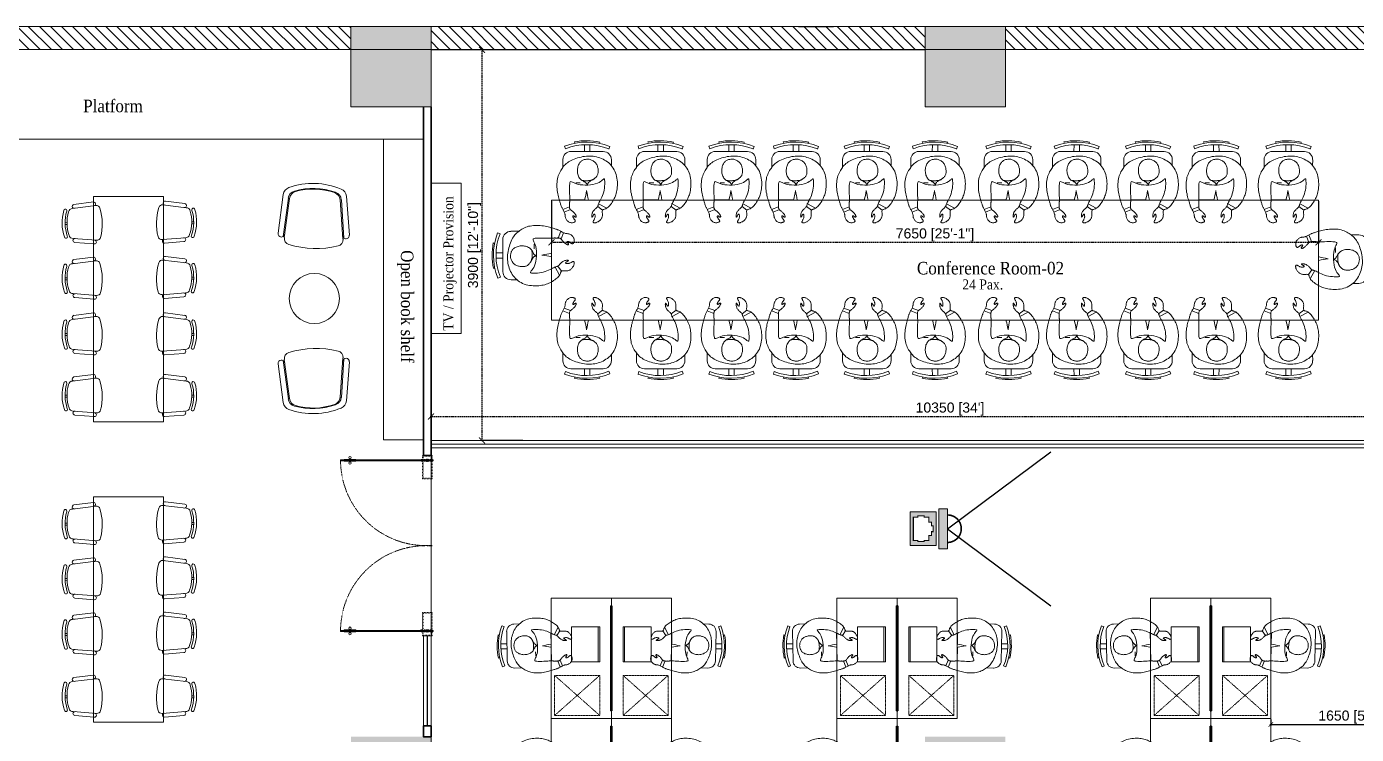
# Model space of a CAD drawing. Header units: millimetres. Extents: x 14520794 to 14796193, y 1415067 to 1454683.
# Drawn here: x 14546036 to 14559299, y 1447617 to 1454683 of the extents above; entities that cross this region are included whole.
import ezdxf

# ---------------------------------------------------------------- set-up
doc = ezdxf.new("R2010")
doc.units = ezdxf.units.MM
doc.header["$LTSCALE"] = 0.01
doc.header["$MEASUREMENT"] = 0
doc.header["$PDMODE"] = 35
for name, pattern in [('ACAD_ISO03W100', [30, 12, -18]), ('DASHED2', [0.375, 0.25, -0.125]), ('HIDDEN', [0.375, 0.25, -0.125])]:
    doc.linetypes.add(name, pattern=pattern)
doc.layers.get('0').update_dxf_attribs({"color": 6, "lineweight": 0})
doc.layers.get('Defpoints').update_dxf_attribs({"color": 2})
for name, color, linetype, lineweight in [('7', 7, 'Continuous', 9), ('8 core c.', 32, 'Continuous', 20), ('CHAIR', 32, 'Continuous', 13), ('CHAIRS', 30, 'Continuous', 13), ('DIM', 6, 'Continuous', 13), ('ELE-1', 7, 'Continuous', 20), ('fur', 32, 'Continuous', 9), ('fur_h', 32, 'Continuous', 13), ('fur_n', 32, 'Continuous', 13), ('Glass door', 5, 'Continuous', 15), ('glass part', 5, 'Continuous', 0), ('H', 8, 'Continuous', 5), ('HIDDEN', 30, 'HIDDEN', 5), ('IP Patch Cod-Jack', 42, 'Continuous', 13), ('men', 1, 'Continuous', 13), ('partition', 34, 'Continuous', 30), ('TXT2', 7, 'Continuous', 15), ('WALL', 7, 'Continuous', 30)]:
    doc.layers.add(name, color=color, linetype=linetype, lineweight=lineweight)
for name, color, linetype in [('EPSILON DOME CAMERA', 1, 'Continuous'), ('GLASS', 5, 'Continuous'), ('TEMPLATE', 252, 'Continuous')]:
    doc.layers.add(name, color=color, linetype=linetype)
doc.styles.add('SMALL', font='arial.ttf', dxfattribs={"height": 100})
doc.styles.add('TIMES', font='times.ttf', dxfattribs={"width": 0.9, "height": 250})
doc.dimstyles.new('AJI', dxfattribs={"dimtxt": 200, "dimasz": 75, "dimexe": 100, "dimexo": 25, "dimgap": 50, "dimtad": 1, "dimdec": 0, "dimrnd": 5, "dimzin": 0, "dimdsep": 46, "dimtxsty": 'SMALL', "dimblk": 'ARCHTICK', "dimcen": 0, "dimdle": 100, "dimclrd": 7, "dimclre": 7, "dimclrt": 256, "dimazin": 0, "dimtfac": 1, "dimtdec": 0, "dimtofl": 0, "dimtmove": 0, "dimatfit": 3, "dimldrblk": 'CLOSEDBLANK', "dimfxl": 100, "dimtolj": 1, "dimtzin": 0, "dimarcsym": 0})

# ---------------------------------------------------------------- blocks, each defined once
blk = doc.blocks.new('e23')
h = blk.add_hatch(color=8)
h.dxf.hatch_style = 1
h.paths.add_polyline_path([(14607114, 1454453), (14607114, 1454683), (14606514, 1454683), (14606514, 1453883), (14607114, 1453883)])
h.paths.add_polyline_path([(14612941, 1454453), (14612941, 1454683), (14612141, 1454683), (14612141, 1453983), (14612141, 1453883), (14612341, 1453883), (14612941, 1453883)])
h.paths.add_polyline_path([(14618668, 1454451), (14618668, 1454683), (14617868, 1454683), (14617868, 1453883), (14618668, 1453883)])
h.paths.add_polyline_path([(14624396, 1454453), (14624396, 1454683), (14623596, 1454682), (14623596, 1453883), (14624396, 1453883)])
h.paths.add_polyline_path([(14629923, 1454683), (14629323, 1454683), (14629323, 1453883), (14629667, 1453883), (14629923, 1453883)])
h.paths.add_polyline_path([(14635750, 1454683), (14635150, 1454683), (14635150, 1453883), (14635394, 1453883), (14635750, 1453883)])
h.paths.add_polyline_path([(14641477, 1454683), (14640877, 1454683), (14640877, 1453883), (14641477, 1453883)])
h.paths.add_polyline_path([(14646962, 1454683), (14646419, 1454683), (14646419, 1453883), (14646962, 1453883)])
h.paths.add_polyline_path([(14646962, 1447593), (14646162, 1447593), (14646162, 1446793), (14646962, 1446793)])
h.paths.add_polyline_path([(14646962, 1443288), (14646362, 1443288), (14646362, 1442688), (14646962, 1442688)])
h.paths.add_polyline_path([(14635850, 1447593), (14635050, 1447593), (14635050, 1446793), (14635850, 1446793)])
h.paths.add_polyline_path([(14635750, 1440733), (14635150, 1440733), (14635150, 1440048), (14635150, 1439933), (14635750, 1439933)])
h.paths.add_polyline_path([(14641477, 1440733), (14640877, 1440733), (14640878, 1440048), (14640877, 1439933), (14640877, 1439933), (14641477, 1439933)])
h.paths.add_polyline_path([(14624396, 1447593), (14623596, 1447593), (14623596, 1446793), (14624396, 1446793)])
h.paths.add_polyline_path([(14618668, 1447593), (14617868, 1447593), (14617868, 1446793), (14618668, 1446793)])
h.paths.add_polyline_path([(14607214, 1447593), (14606414, 1447593), (14606414, 1446793), (14607214, 1446793)])
h.paths.add_polyline_path([(14607114, 1440733), (14606514, 1440733), (14606514, 1440048), (14606514, 1439933), (14607114, 1439933)])
h.paths.add_polyline_path([(14612942, 1440733), (14612342, 1440733), (14612342, 1440048), (14612342, 1439933), (14612942, 1439933)])
h.paths.add_polyline_path([(14618568, 1440733), (14617968, 1440733), (14617968, 1440048), (14617968, 1439933), (14618070, 1439933), (14618568, 1439933)])
h.paths.add_polyline_path([(14624296, 1440733), (14623696, 1440733), (14623696, 1440048), (14623696, 1439933), (14624296, 1439933)])
h.paths.add_polyline_path([(14629924, 1440733), (14629324, 1440733), (14629324, 1440048), (14629324, 1439933), (14629924, 1439933)])
h.paths.add_polyline_path([(14601387, 1440733), (14600787, 1440733), (14600787, 1440048), (14600787, 1439933), (14601387, 1439933)])
h.paths.add_polyline_path([(14595902, 1443288), (14595532, 1443288), (14595302, 1443288), (14595302, 1442688), (14595902, 1442688)])
h.paths.add_polyline_path([(14596102, 1447763), (14595303, 1447763), (14595303, 1446963), (14596102, 1446963)])
h.paths.add_polyline_path([(14595902, 1454683), (14595303, 1454683), (14595303, 1454453), (14595302, 1453883), (14595902, 1453883)])
at = {"layer": '7', "lineweight": 0}
h = blk.add_hatch(dxfattribs=at)
h.set_pattern_fill('ANSI31', color=8, scale=625, angle=-90, style=0)
h.set_pattern_definition([(315, (8833005.4, 736593.985), (55.2427173, 55.2427173), [])])
h.paths.add_polyline_path([(14629323, 1454683), (14624396, 1454683), (14624396, 1454453), (14629323, 1454453)])
h.paths.add_polyline_path([(14623596, 1454682), (14618668, 1454682), (14618668, 1454451), (14623596, 1454451)])
h.paths.add_polyline_path([(14617868, 1454683), (14612941, 1454683), (14612941, 1454453), (14617868, 1454453)])
at = {"layer": 'WALL', "lineweight": 0}
for p, q in [((14616597, 1454683), (14611179, 1454683)), ((14617868, 1454683), (14611179, 1454683)), ((14617868, 1454683), (14618668, 1454683)), ((14617868, 1453883), (14617868, 1454683)), ((14617868, 1454683), (14618668, 1454683)), ((14617868, 1453883), (14617868, 1454683)), ((14618668, 1453883), (14618668, 1454683)), ((14625667, 1454683), (14618668, 1454682)), ((14618668, 1453883), (14618668, 1454683)), ((14622333, 1454681), (14622682, 1454681)), ((14623596, 1454683), (14624396, 1454683)), ((14623596, 1453883), (14623596, 1454683)), ((14623596, 1454683), (14624396, 1454683)), ((14623596, 1453883), (14623596, 1454683)), ((14624396, 1453883), (14624396, 1454683)), ((14624396, 1453883), (14624396, 1454683)), ((14634088, 1454683), (14625669, 1454683)), ((14617868, 1454453), (14612941, 1454453)), ((14618668, 1454451), (14623596, 1454451)), ((14629323, 1454453), (14624396, 1454453)), ((14617868, 1453883), (14618668, 1453883)), ((14617868, 1453883), (14618668, 1453883)), ((14623596, 1453883), (14624396, 1453883)), ((14623596, 1453883), (14624396, 1453883))]:
    blk.add_line(p, q, dxfattribs=at)
blk.add_lwpolyline([(14641477, 1454683), (14601388, 1454683)], dxfattribs=at)
blk = doc.blocks.new('d vh')
at = {"layer": 'CHAIR'}
for p, q in [((403192, -130723), (403258, -130664)), ((403092, -130838), (403120, -130827)), ((403130, -130954), (403145, -130949)), ((403430, -131125), (403185, -130853)), ((403230, -131018), (403287, -130966)), ((403271, -131063), (403328, -131012)), ((403610, -131087), (403560, -131132)), ((403325, -131168), (403332, -131154)), ((403437, -131217), (403450, -131190))]:
    blk.add_line(p, q, dxfattribs=at)
for centre, radius, start, end in [((403253, -130792), 91.7, 131.9791, 221.9791), ((403738, -130597), 690, 200.437, 244.0784), ((403738, -130597), 660, 200.4628, 244.0784), ((403738, -130597), 705, 210.4111, 234.1011), ((403498, -131064), 91.7, 221.9791, 311.9791)]:
    blk.add_arc(centre, radius, start, end, dxfattribs=at)
at = {"layer": 'men', "linetype": 'ByBlock'}
for p, q in [((403525, -130379), (403536, -130374)), ((403536, -130374), (403545, -130370)), ((403545, -130370), (403553, -130366)), ((403553, -130366), (403561, -130362)), ((403561, -130362), (403568, -130359)), ((403568, -130359), (403574, -130357)), ((403574, -130357), (403581, -130354)), ((403581, -130354), (403588, -130352)), ((403588, -130352), (403595, -130350)), ((403595, -130350), (403603, -130348)), ((403603, -130348), (403611, -130346)), ((403611, -130346), (403620, -130344)), ((403642, -130422), (403613, -130345)), ((403620, -130344), (403629, -130342)), ((403629, -130342), (403638, -130339)), ((403638, -130339), (403646, -130337)), ((403646, -130337), (403654, -130334)), ((403673, -130409), (403646, -130337)), ((403654, -130334), (403661, -130331)), ((403661, -130331), (403668, -130328)), ((403668, -130328), (403674, -130325)), ((403674, -130325), (403679, -130321)), ((403679, -130321), (403684, -130317)), ((403684, -130317), (403689, -130314)), ((403689, -130314), (403694, -130310)), ((403694, -130310), (403700, -130307)), ((403700, -130307), (403706, -130304)), ((403706, -130304), (403713, -130302)), ((403713, -130302), (403721, -130300)), ((403721, -130300), (403729, -130298)), ((403729, -130298), (403737, -130298)), ((403737, -130298), (403745, -130298)), ((403745, -130298), (403754, -130299)), ((403752, -130375), (403749, -130377)), ((403756, -130373), (403752, -130375)), ((403754, -130299), (403762, -130300)), ((403760, -130372), (403756, -130373)), ((403765, -130371), (403760, -130372)), ((403762, -130300), (403769, -130303)), ((403770, -130370), (403765, -130371)), ((403769, -130303), (403776, -130306)), ((403775, -130369), (403770, -130370)), ((403781, -130369), (403775, -130369)), ((403776, -130306), (403783, -130311)), ((403786, -130369), (403781, -130369)), ((403783, -130311), (403789, -130316)), ((403791, -130368), (403786, -130369)), ((403789, -130316), (403794, -130321)), ((403796, -130367), (403791, -130368)), ((403794, -130321), (403798, -130327)), ((403800, -130366), (403796, -130367)), ((403798, -130327), (403802, -130332)), ((403803, -130365), (403800, -130366)), ((403802, -130332), (403805, -130338)), ((403806, -130363), (403803, -130365)), ((403805, -130338), (403807, -130343)), ((403808, -130361), (403806, -130363)), ((403807, -130343), (403809, -130348)), ((403809, -130358), (403808, -130361)), ((403809, -130348), (403810, -130352)), ((403810, -130355), (403809, -130358)), ((403810, -130352), (403810, -130355)), ((403314, -130533), (403325, -130518)), ((403325, -130518), (403338, -130504)), ((403338, -130504), (403351, -130491)), ((403351, -130491), (403366, -130478)), ((403366, -130478), (403380, -130465)), ((403380, -130465), (403396, -130453)), ((403396, -130453), (403411, -130442)), ((403411, -130442), (403427, -130431)), ((403427, -130431), (403443, -130422)), ((403443, -130422), (403458, -130413)), ((403458, -130413), (403473, -130405)), ((403473, -130405), (403487, -130397)), ((403487, -130397), (403501, -130391)), ((403501, -130391), (403513, -130385)), ((403513, -130385), (403525, -130379)), ((403533, -130521), (403515, -130536)), ((403551, -130506), (403533, -130521)), ((403566, -130494), (403551, -130506)), ((403578, -130483), (403566, -130494)), ((403586, -130475), (403578, -130483)), ((403593, -130470), (403586, -130475)), ((403597, -130465), (403593, -130470)), ((403600, -130462), (403597, -130465)), ((403602, -130460), (403600, -130462)), ((403603, -130458), (403602, -130460)), ((403604, -130456), (403603, -130458)), ((403606, -130454), (403604, -130456)), ((403608, -130452), (403606, -130454)), ((403610, -130450), (403608, -130452)), ((403612, -130448), (403610, -130450)), ((403615, -130446), (403612, -130448)), ((403617, -130444), (403615, -130446)), ((403620, -130442), (403617, -130444)), ((403622, -130440), (403620, -130442)), ((403625, -130438), (403622, -130440)), ((403627, -130436), (403625, -130438)), ((403628, -130435), (403627, -130436)), ((403630, -130433), (403628, -130435)), ((403632, -130431), (403630, -130433)), ((403634, -130429), (403632, -130431)), ((403636, -130427), (403634, -130429)), ((403638, -130425), (403636, -130427)), ((403641, -130423), (403638, -130425)), ((403644, -130420), (403641, -130423)), ((403647, -130418), (403644, -130420)), ((403650, -130415), (403647, -130418)), ((403654, -130413), (403650, -130415)), ((403659, -130411), (403654, -130413)), ((403663, -130410), (403659, -130411)), ((403669, -130409), (403663, -130410)), ((403674, -130409), (403669, -130409)), ((403681, -130410), (403674, -130409)), ((403687, -130411), (403681, -130410)), ((403694, -130412), (403687, -130411)), ((403701, -130413), (403694, -130412)), ((403708, -130414), (403701, -130413)), ((403716, -130415), (403708, -130414)), ((403723, -130416), (403716, -130415)), ((403731, -130416), (403723, -130416)), ((403738, -130416), (403731, -130416)), ((403745, -130415), (403738, -130416)), ((403746, -130381), (403745, -130383)), ((403745, -130383), (403745, -130385)), ((403745, -130385), (403746, -130386)), ((403752, -130414), (403745, -130415)), ((403747, -130379), (403746, -130381)), ((403746, -130386), (403748, -130388)), ((403749, -130377), (403747, -130379)), ((403748, -130388), (403751, -130389)), ((403751, -130389), (403754, -130390)), ((403758, -130413), (403752, -130414)), ((403754, -130390), (403758, -130391)), ((403758, -130391), (403762, -130391)), ((403763, -130411), (403758, -130413)), ((403762, -130391), (403766, -130392)), ((403768, -130409), (403763, -130411)), ((403766, -130392), (403769, -130393)), ((403772, -130408), (403768, -130409)), ((403769, -130393), (403772, -130394)), ((403772, -130394), (403775, -130395)), ((403775, -130406), (403772, -130408)), ((403775, -130395), (403777, -130397)), ((403777, -130404), (403775, -130406)), ((403777, -130397), (403778, -130398)), ((403778, -130402), (403777, -130404)), ((403778, -130398), (403779, -130400)), ((403779, -130400), (403778, -130402)), ((403938, -130526), (403940, -130520)), ((403940, -130520), (403942, -130515)), ((403942, -130515), (403944, -130511)), ((403944, -130511), (403946, -130507)), ((403946, -130507), (403949, -130505)), ((403949, -130505), (403952, -130504)), ((403952, -130504), (403956, -130505)), ((403956, -130505), (403959, -130506)), ((403959, -130506), (403963, -130509)), ((403963, -130509), (403967, -130513)), ((403967, -130513), (403970, -130517)), ((403970, -130517), (403974, -130523)), ((403974, -130523), (403977, -130529)), ((403255, -130679), (403258, -130665)), ((403258, -130665), (403261, -130651)), ((403261, -130651), (403265, -130637)), ((403265, -130637), (403269, -130622)), ((403269, -130622), (403274, -130607)), ((403274, -130607), (403280, -130592)), ((403280, -130592), (403287, -130577)), ((403287, -130577), (403295, -130562)), ((403295, -130562), (403303, -130547)), ((403303, -130547), (403314, -130533)), ((403441, -130609), (403437, -130617)), ((403437, -130617), (403439, -130624)), ((403439, -130624), (403445, -130629)), ((403449, -130598), (403441, -130609)), ((403445, -130629), (403454, -130634)), ((403462, -130584), (403449, -130598)), ((403454, -130634), (403466, -130639)), ((403478, -130569), (403462, -130584)), ((403466, -130639), (403482, -130645)), ((403496, -130553), (403478, -130569)), ((403482, -130645), (403499, -130654)), ((403515, -130536), (403496, -130553)), ((403499, -130654), (403517, -130665)), ((403517, -130665), (403537, -130680)), ((403843, -130677), (403846, -130673)), ((403846, -130673), (403849, -130669)), ((403849, -130669), (403851, -130666)), ((403851, -130666), (403852, -130662)), ((403852, -130662), (403853, -130657)), ((403852, -130662), (403919, -130677)), ((403853, -130657), (403854, -130651)), ((403854, -130618), (403855, -130609)), ((403854, -130627), (403854, -130618)), ((403854, -130636), (403854, -130627)), ((403854, -130644), (403854, -130636)), ((403854, -130651), (403854, -130644)), ((403855, -130600), (403857, -130591)), ((403855, -130609), (403855, -130600)), ((403857, -130591), (403859, -130584)), ((403859, -130584), (403861, -130576)), ((403861, -130576), (403864, -130570)), ((403864, -130570), (403868, -130564)), ((403868, -130564), (403871, -130559)), ((403871, -130559), (403875, -130554)), ((403875, -130554), (403879, -130549)), ((403879, -130549), (403883, -130545)), ((403883, -130545), (403886, -130542)), ((403886, -130542), (403890, -130539)), ((403890, -130539), (403893, -130537)), ((403892, -130564), (403891, -130569)), ((403891, -130569), (403891, -130573)), ((403891, -130573), (403892, -130576)), ((403894, -130559), (403892, -130564)), ((403892, -130576), (403894, -130577)), ((403893, -130537), (403895, -130535)), ((403895, -130553), (403894, -130559)), ((403894, -130577), (403898, -130577)), ((403895, -130535), (403897, -130534)), ((403897, -130548), (403895, -130553)), ((403897, -130534), (403899, -130535)), ((403898, -130543), (403897, -130548)), ((403899, -130539), (403898, -130543)), ((403898, -130577), (403902, -130575)), ((403899, -130535), (403899, -130536)), ((403899, -130536), (403899, -130539)), ((403902, -130575), (403907, -130572)), ((403907, -130572), (403912, -130568)), ((403912, -130568), (403918, -130563)), ((403918, -130563), (403923, -130558)), ((403921, -130672), (403919, -130677)), ((403925, -130667), (403921, -130672)), ((403923, -130558), (403927, -130552)), ((403929, -130663), (403925, -130667)), ((403927, -130552), (403931, -130545)), ((403935, -130658), (403929, -130663)), ((403931, -130545), (403933, -130539)), ((403933, -130539), (403936, -130532)), ((403941, -130653), (403935, -130658)), ((403936, -130532), (403938, -130526)), ((403947, -130648), (403941, -130653)), ((403953, -130643), (403947, -130648)), ((403959, -130637), (403953, -130643)), ((403965, -130632), (403959, -130637)), ((403970, -130626), (403965, -130632)), ((403974, -130619), (403970, -130626)), ((403978, -130613), (403974, -130619)), ((403977, -130529), (403980, -130536)), ((403981, -130606), (403978, -130613)), ((403980, -130536), (403982, -130544)), ((403983, -130599), (403981, -130606)), ((403982, -130544), (403984, -130551)), ((403985, -130592), (403983, -130599)), ((403984, -130551), (403985, -130560)), ((403985, -130560), (403986, -130568)), ((403986, -130584), (403985, -130592)), ((403986, -130568), (403986, -130576)), ((403986, -130576), (403986, -130584)), ((403252, -130708), (403253, -130694)), ((403252, -130722), (403252, -130708)), ((403253, -130737), (403252, -130722)), ((403253, -130694), (403255, -130679)), ((403255, -130753), (403253, -130737)), ((403258, -130769), (403255, -130753)), ((403262, -130786), (403258, -130769)), ((403268, -130804), (403262, -130786)), ((403274, -130823), (403268, -130804)), ((403282, -130841), (403274, -130823)), ((403537, -130680), (403557, -130699)), ((403557, -130699), (403577, -130720)), ((403577, -130720), (403596, -130742)), ((403583, -130742), (403590, -130735)), ((403584, -130748), (403594, -130740)), ((403596, -130742), (403613, -130766)), ((403613, -130766), (403629, -130790)), ((403629, -130790), (403642, -130813)), ((403642, -130813), (403652, -130836)), ((403761, -130841), (403774, -130823)), ((403774, -130823), (403786, -130804)), ((403786, -130804), (403796, -130786)), ((403796, -130786), (403804, -130768)), ((403804, -130768), (403812, -130751)), ((403812, -130751), (403818, -130735)), ((403818, -130735), (403824, -130720)), ((403824, -130720), (403828, -130707)), ((403828, -130707), (403833, -130697)), ((403833, -130697), (403836, -130688)), ((403935, -130725), (403835, -130691)), ((403836, -130688), (403840, -130682)), ((403840, -130682), (403843, -130677)), ((403919, -130677), (403919, -130682)), ((403919, -130682), (403920, -130687)), ((403920, -130687), (403923, -130693)), ((403925, -130817), (403921, -130832)), ((403923, -130693), (403926, -130699)), ((403929, -130801), (403925, -130817)), ((403926, -130699), (403929, -130706)), ((403929, -130706), (403932, -130714)), ((403932, -130786), (403929, -130801)), ((403932, -130714), (403934, -130723)), ((403935, -130772), (403932, -130786)), ((403934, -130723), (403936, -130733)), ((403936, -130758), (403935, -130772)), ((403936, -130733), (403937, -130745)), ((403937, -130745), (403936, -130758)), ((403290, -130860), (403282, -130841)), ((403299, -130879), (403290, -130860)), ((403309, -130897), (403299, -130879)), ((403319, -130915), (403309, -130897)), ((403330, -130931), (403319, -130915)), ((403342, -130948), (403330, -130931)), ((403354, -130963), (403342, -130948)), ((403367, -130977), (403354, -130963)), ((403380, -130991), (403367, -130977)), ((403652, -130836), (403658, -130856)), ((403658, -130856), (403662, -130874)), ((403662, -130874), (403663, -130890)), ((403663, -130890), (403664, -130904)), ((403664, -130904), (403664, -130914)), ((403664, -130914), (403665, -130921)), ((403665, -130921), (403668, -130925)), ((403668, -130925), (403673, -130925)), ((403673, -130925), (403681, -130921)), ((403681, -130921), (403691, -130913)), ((403691, -130913), (403704, -130903)), ((403704, -130903), (403718, -130890)), ((403718, -130890), (403732, -130875)), ((403732, -130875), (403747, -130859)), ((403747, -130859), (403761, -130841)), ((403838, -130973), (403824, -130987)), ((403851, -130959), (403838, -130973)), ((403862, -130945), (403851, -130959)), ((403872, -130932), (403862, -130945)), ((403882, -130918), (403872, -130932)), ((403890, -130904), (403882, -130918)), ((403897, -130891), (403890, -130904)), ((403904, -130876), (403897, -130891)), ((403910, -130862), (403904, -130876)), ((403916, -130847), (403910, -130862)), ((403921, -130832), (403916, -130847)), ((403394, -131004), (403380, -130991)), ((403409, -131016), (403394, -131004)), ((403424, -131028), (403409, -131016)), ((403440, -131038), (403424, -131028)), ((403457, -131048), (403440, -131038)), ((403475, -131057), (403457, -131048)), ((403493, -131065), (403475, -131057)), ((403511, -131072), (403493, -131065)), ((403530, -131077), (403511, -131072)), ((403549, -131082), (403530, -131077)), ((403568, -131085), (403549, -131082)), ((403588, -131087), (403568, -131085)), ((403607, -131087), (403588, -131087)), ((403627, -131086), (403607, -131087)), ((403646, -131084), (403627, -131086)), ((403666, -131080), (403646, -131084)), ((403685, -131075), (403666, -131080)), ((403704, -131068), (403685, -131075)), ((403723, -131060), (403704, -131068)), ((403741, -131050), (403723, -131060)), ((403759, -131039), (403741, -131050)), ((403776, -131027), (403759, -131039)), ((403793, -131014), (403776, -131027)), ((403809, -131001), (403793, -131014)), ((403824, -130987), (403809, -131001))]:
    blk.add_line(p, q, dxfattribs=at)
at = {"layer": 'men'}
for p, q in [((403586, -130476), (403699, -130602)), ((403727, -130633), (403818, -130734))]:
    blk.add_line(p, q, dxfattribs=at)
at = {"layer": 'men', "linetype": 'ByBlock'}
for points in [[(403521, -130694), (403486, -130655)], [(403633, -130690), (403652, -130666), (403668, -130645), (403682, -130626), (403694, -130609), (403699, -130602)], [(403633, -130690), (403658, -130674), (403681, -130660), (403701, -130648), (403727, -130633)], [(403512, -130727), (403517, -130731), (403522, -130735), (403528, -130740), (403533, -130745), (403539, -130751), (403544, -130756), (403549, -130762), (403554, -130768), (403559, -130774), (403564, -130780), (403568, -130785), (403572, -130791), (403575, -130796), (403578, -130801), (403581, -130806), (403583, -130810), (403585, -130814), (403586, -130818), (403588, -130821), (403589, -130824), (403589, -130828), (403590, -130832), (403591, -130836), (403591, -130840), (403592, -130846), (403592, -130852), (403592, -130858), (403592, -130865), (403592, -130872), (403591, -130879), (403589, -130886), (403587, -130894), (403584, -130901), (403580, -130908), (403575, -130914), (403570, -130921), (403564, -130927), (403557, -130933), (403550, -130939), (403543, -130945), (403535, -130951), (403527, -130956), (403518, -130960), (403509, -130965), (403500, -130968), (403490, -130971), (403481, -130973), (403471, -130974), (403461, -130975), (403451, -130974), (403442, -130972), (403432, -130970), (403423, -130967), (403414, -130963), (403406, -130959), (403398, -130954), (403390, -130949), (403383, -130943), (403377, -130937), (403372, -130931), (403367, -130924), (403362, -130917), (403358, -130910), (403354, -130903), (403351, -130895), (403349, -130888), (403347, -130880), (403345, -130872), (403345, -130863), (403345, -130855), (403346, -130846), (403348, -130836), (403351, -130827), (403355, -130817), (403360, -130807), (403366, -130797), (403373, -130787), (403381, -130777), (403389, -130768), (403398, -130760), (403408, -130752), (403418, -130745), (403429, -130738), (403440, -130733), (403451, -130729), (403463, -130726), (403474, -130724), (403485, -130723), (403495, -130723), (403505, -130725), (403515, -130727), (403524, -130730), (403532, -130733), (403540, -130736), (403547, -130739), (403553, -130741), (403559, -130742), (403563, -130743), (403567, -130743), (403570, -130742), (403573, -130742), (403575, -130741), (403577, -130741), (403579, -130741), (403581, -130741), (403582, -130741), (403583, -130742), (403584, -130744), (403584, -130745), (403584, -130748), (403584, -130750), (403583, -130753), (403582, -130757), (403580, -130761), (403579, -130767), (403579, -130775), (403579, -130785), (403581, -130797), (403585, -130813), (403591, -130833)]]:
    blk.add_lwpolyline(points, dxfattribs=at)
blk = doc.blocks.new('dtyhth')
at = {"layer": 'fur_n'}
for points in [[(14546203, 1693100), (14546203, 1692500), (14545003, 1692500), (14545003, 1693100)], [(14545288, 1692984), (14545638, 1692984), (14545638, 1692704), (14545288, 1692704)], [(14545288, 1692984), (14545638, 1692984), (14545638, 1692969), (14545288, 1692969)]]:
    blk.add_lwpolyline(points, close=True, dxfattribs=at)
at = {"layer": 'GLASS'}
blk.add_lwpolyline([(14546128, 1693106), (14546128, 1693094), (14545078, 1693094), (14545078, 1693106)], close=True, dxfattribs=at)
at = {"layer": 'HIDDEN'}
for p, q in [((14545773, 1692534), (14546173, 1692984)), ((14545773, 1692984), (14546173, 1692534))]:
    blk.add_line(p, q, dxfattribs=at)
blk.add_lwpolyline([(14545773, 1692984), (14545773, 1692534), (14546173, 1692534), (14546173, 1692984)], close=True, dxfattribs=at)
at = {"layer": 'CHAIRS', "xscale": -0.8000000007450578, "yscale": 0.800000000745058, "zscale": 0.800000000745058, "rotation": 313.2068148817128}
blk.add_blockref('d vh', (14842757, 1528630), dxfattribs=at)
blk = doc.blocks.new('A$C78666EA5')
at = {"linetype": 'ACAD_ISO03W100', "ltscale": 50}
for p, q in [((0, 49), (39, 49)), ((7, 41), (0, 49)), ((0, -49), (0, 49)), ((7, 41), (39, 41)), ((7, -41), (7, 41)), ((39, 49), (39, -68)), ((44, 49), (39, 49)), ((54, 49), (58, 49)), ((58, 49), (58, -68)), ((58, 49), (233, 49)), ((58, 41), (226, 41)), ((226, 41), (233, 49)), ((226, 41), (226, -41)), ((233, 49), (233, -49)), ((0, -49), (7, -41)), ((39, -49), (0, -49)), ((39, -41), (7, -41)), ((39, -68), (44, -68)), ((58, -68), (54, -68)), ((226, -41), (58, -41)), ((233, -49), (58, -49)), ((226, -41), (233, -49))]:
    blk.add_line(p, q, dxfattribs=at)
at = {"ltscale": 2}
for p, q in [((44, 58), (54, 58)), ((44, -866), (44, 58)), ((54, 58), (54, -866)), ((39, -713), (39, -829)), ((44, -713), (39, -713)), ((54, -713), (58, -713)), ((58, -713), (58, -829)), ((39, -829), (44, -829)), ((54, -866), (44, -866)), ((58, -829), (54, -829))]:
    blk.add_line(p, q, dxfattribs=at)
at = {"linetype": 'HIDDEN'}
blk.add_line((900, 0), (900, 49), dxfattribs=at)
for centre in [(21, -773), (76, -773)]:
    blk.add_circle(centre, 12)
at = {"linetype": 'ACAD_ISO03W100', "ltscale": 50, "extrusion": (0, 0, -1)}
for start_param, end_param in [(4.80851, 6.187064), (1.666918, 3.045471)]:
    blk.add_ellipse((49, 0), major_axis=(-8.91, 8.91), ratio=1, start_param=start_param, end_param=end_param, dxfattribs=at)
at = {"ltscale": 2, "extrusion": (0, 0, -1)}
blk.add_ellipse((49, 0), major_axis=(-612, 612), ratio=1, start_param=3.926991, end_param=3.932609, dxfattribs=at)
at = {"layer": 'HIDDEN', "linetype": 'DASHED2', "extrusion": (0, 0, -1)}
blk.add_ellipse((38, -4), major_axis=(-619, 605), ratio=0.991948, start_param=2.359023, end_param=3.924163, dxfattribs=at)
blk = doc.blocks.new('_ARCHTICK')
at = {"color": 0, "linetype": 'ByBlock', "const_width": 0.15}
blk.add_lwpolyline([(-0.5, -0.5), (0.5, 0.5)], dxfattribs=at)
blk = doc.blocks.new('*D75')
at = {"layer": 'Defpoints', "color": 0, "ltscale": 5000, "transparency": 16777216}
for p in [(14558447, 1447776), (14560097, 1447776), (14560097, 1447716)]:
    blk.add_point(p, dxfattribs=at)
at = {"layer": 'DIM', "color": 7, "lineweight": -2, "ltscale": 5000, "transparency": 16777216}
for p, q in [((14558447, 1447766), (14558447, 1447706)), ((14560097, 1447766), (14560097, 1447706)), ((14558437, 1447716), (14560107, 1447716))]:
    blk.add_line(p, q, dxfattribs=at)
at = {"layer": 'DIM', "color": 7, "lineweight": -2, "ltscale": 5000, "transparency": 16777216, "xscale": 45, "yscale": 45, "zscale": 45, "rotation": 180}
blk.add_blockref('_ARCHTICK', (14558447, 1447716), dxfattribs=at)
at = {"layer": 'DIM', "color": 7, "lineweight": -2, "ltscale": 5000, "transparency": 16777216, "xscale": 45, "yscale": 45, "zscale": 45}
blk.add_blockref('_ARCHTICK', (14560097, 1447716), dxfattribs=at)
at = {"layer": 'DIM', "ltscale": 5000, "transparency": 16777216, "insert": (14559272, 1447790), "char_height": 100, "attachment_point": 5, "style": 'SMALL'}
blk.add_mtext('\\A1;1650 [5\'-6"]', dxfattribs=at)
blk = doc.blocks.new('_ClosedBlank')
at = {"color": 0, "linetype": 'ByBlock', "lineweight": -2}
for p, q in [((-1, 0.17), (0, 0)), ((-1, 0.17), (-1, -0.17)), ((0, 0), (-1, -0.17))]:
    blk.add_line(p, q, dxfattribs=at)
blk = doc.blocks.new('*D78')
at = {"layer": 'Defpoints', "color": 0, "ltscale": 5000, "transparency": 16777216}
for p in [(14550995, 1454451), (14550577, 1450551), (14550995, 1450551)]:
    blk.add_point(p, dxfattribs=at)
at = {"layer": 'DIM', "color": 7, "lineweight": -2, "ltscale": 5000, "transparency": 16777216}
for p, q in [((14550985, 1454451), (14550567, 1454451)), ((14550985, 1450551), (14550567, 1450551))]:
    blk.add_line(p, q, dxfattribs=at)
at = {"layer": 'DIM', "color": 7, "linetype": 'DASHED2', "lineweight": -2, "ltscale": 5000, "transparency": 16777216}
blk.add_line((14550577, 1454461), (14550577, 1450541), dxfattribs=at)
at = {"layer": 'DIM', "color": 7, "lineweight": -2, "ltscale": 5000, "transparency": 16777216, "xscale": 60, "yscale": 60, "zscale": 60}
for p, rotation in [((14550577, 1454451), 90), ((14550577, 1450551), 270)]:
    blk.add_blockref('_ARCHTICK', p, dxfattribs=dict(at, rotation=rotation))
at = {"layer": 'DIM', "ltscale": 5000, "transparency": 16777216, "insert": (14550503, 1452501), "char_height": 100, "attachment_point": 5, "rotation": 90, "style": 'SMALL'}
blk.add_mtext('\\A1;3900 [12\'-10"]', dxfattribs=at)
blk = doc.blocks.new('*D85')
at = {"layer": 'Defpoints', "color": 0, "ltscale": 5000, "transparency": 16777216}
for p in [(14551270, 1452951), (14558921, 1452951), (14551270, 1452529)]:
    blk.add_point(p, dxfattribs=at)
at = {"layer": 'DIM', "color": 7, "lineweight": -2, "ltscale": 5000, "transparency": 16777216}
for p, q in [((14551270, 1452941), (14551270, 1452519)), ((14558921, 1452941), (14558921, 1452519))]:
    blk.add_line(p, q, dxfattribs=at)
at = {"layer": 'DIM', "color": 7, "linetype": 'DASHED2', "lineweight": -2, "ltscale": 5000, "transparency": 16777216}
blk.add_line((14558931, 1452529), (14551260, 1452529), dxfattribs=at)
at = {"layer": 'DIM', "color": 7, "lineweight": -2, "ltscale": 5000, "transparency": 16777216, "xscale": 60, "yscale": 60, "zscale": 60, "rotation": 180}
blk.add_blockref('_ARCHTICK', (14551270, 1452529), dxfattribs=at)
at = {"layer": 'DIM', "color": 7, "lineweight": -2, "ltscale": 5000, "transparency": 16777216, "xscale": 60, "yscale": 60, "zscale": 60}
blk.add_blockref('_ARCHTICK', (14558921, 1452529), dxfattribs=at)
at = {"layer": 'DIM', "ltscale": 5000, "transparency": 16777216, "insert": (14555096, 1452603), "char_height": 100, "attachment_point": 5, "style": 'SMALL'}
blk.add_mtext('\\A1;7650 [25\'-1"]', dxfattribs=at)
blk = doc.blocks.new('*D92')
at = {"layer": 'Defpoints', "color": 0, "ltscale": 5000, "transparency": 16777216}
for p in [(14560421, 1450791), (14550070, 1450665), (14560421, 1450665)]:
    blk.add_point(p, dxfattribs=at)
at = {"layer": 'DIM', "color": 7, "linetype": 'DASHED2', "lineweight": -2, "ltscale": 5000, "transparency": 16777216}
blk.add_line((14550060, 1450791), (14560431, 1450791), dxfattribs=at)
at = {"layer": 'DIM', "color": 7, "lineweight": -2, "ltscale": 5000, "transparency": 16777216}
for p, q in [((14550070, 1450675), (14550070, 1450801)), ((14560421, 1450675), (14560421, 1450801))]:
    blk.add_line(p, q, dxfattribs=at)
at = {"layer": 'DIM', "color": 7, "lineweight": -2, "ltscale": 5000, "transparency": 16777216, "xscale": 60, "yscale": 60, "zscale": 60, "rotation": 180}
blk.add_blockref('_ARCHTICK', (14550070, 1450791), dxfattribs=at)
at = {"layer": 'DIM', "color": 7, "lineweight": -2, "ltscale": 5000, "transparency": 16777216, "xscale": 60, "yscale": 60, "zscale": 60}
blk.add_blockref('_ARCHTICK', (14560421, 1450791), dxfattribs=at)
at = {"layer": 'DIM', "ltscale": 5000, "transparency": 16777216, "insert": (14555246, 1450865), "char_height": 100, "attachment_point": 5, "style": 'SMALL'}
blk.add_mtext("\\A1;10350 [34']", dxfattribs=at)
blk = doc.blocks.new('CHAIR8')
for p, q in [((5.27, 6.07), (6.57, -2.17)), ((6.75, 5.6), (7.83, -1.26)), ((-7.71, 1.78), (-5.25, -4.73)), ((-3.75, -4.87), (-6.66, 2.95)), ((1.6, -5.63), (1.78, -6.3)), ((2.27, -5.45), (2.45, -6.12))]:
    blk.add_line(p, q)
for centre, radius, start, end in [((3.66, -12.12), 19.34, 89.1493, 120.2102), ((3.95, 5.9), 1.33, 7.6416, 90.1678), ((6.06, 5.49), 0.697, 8.9692, 188.9692), ((-7.05, 2.02), 0.697, 20.6739, 200.6739), ((-5.42, 3.44), 1.33, 119.1918, 201.718), ((-4.6, -4.48), 0.697, 200.6739, 20.6739), ((-1.51, 7.61), 14.29, 266.5858, 302.7737), ((-1.51, 7.61), 13.59, 266.7596, 302.6), ((5.26, -2.59), 1.37, 293.9707, 17.8377), ((6.59, -4.8), 0.535, 288.2683, 132.1853), ((7.15, -1.37), 0.697, 188.9692, 8.9692), ((-2.4, -4.6), 1.37, 191.5219, 275.3889), ((-2.48, -7.18), 0.535, 77.1742, 281.0912), ((-1.51, 7.61), 15.33, 266.7596, 302.6)]:
    blk.add_arc(centre, radius, start, end)
blk = doc.blocks.new('25r43')
at = {"layer": 'CHAIR', "color": 32, "lineweight": 13}
for p, q in [((12048769, 3019398), (12048803, 3019738)), ((12048814, 3019371), (12048848, 3019708)), ((12048823, 3019363), (12048858, 3019705)), ((12049301, 3019705), (12049335, 3019363)), ((12049311, 3019708), (12049344, 3019373)), ((12049390, 3019399), (12049354, 3019739))]:
    blk.add_line(p, q, dxfattribs=at)
for centre, radius, start, end in [((12049079, 3019206), 637, 69.1171, 111.0757), ((12048877, 3019730), 75, 111.0757, 174.2894), ((12048922, 3019700), 75, 107.6192, 174.2894), ((12048932, 3019697), 75, 107.4958, 174.2894), ((12049079, 3019206), 593, 72.3808, 107.6192), ((12049079, 3019230), 564, 72.5042, 107.4958), ((12049226, 3019697), 75, 5.7106, 72.5042), ((12049236, 3019700), 75, 5.7106, 72.3808), ((12049280, 3019731), 75, 5.9942, 69.1171), ((12048797, 3019395), 28.9, 174.2894, 354.2894), ((12048878, 3019356), 55.1, 172.9618, 255.488), ((12049281, 3019356), 55.1, 284.512, 7.0382), ((12049361, 3019396), 28.9, 185.9942, 5.9942), ((12049079, 3020077), 803, 254.4695, 285.5305)]:
    blk.add_arc(centre, radius, start, end, dxfattribs=at)
blk = doc.blocks.new('data point')
at = {"layer": 'IP Patch Cod-Jack', "lineweight": 9}
h = blk.add_hatch(color=1, dxfattribs=at)
h.paths.add_polyline_path([(82919, 102817), (82593, 102817), (82593, 102568), (82919, 102568)])
h.paths.add_polyline_path([(82869, 102639), (82821, 102639), (82821, 102612), (82785, 102612), (82785, 102596), (82728, 102596), (82728, 102612), (82692, 102612), (82692, 102639), (82643, 102639), (82643, 102683), (82632, 102683), (82632, 102745), (82643, 102788), (82869, 102788), (82869, 102745), (82881, 102745), (82881, 102683), (82869, 102683)], flags=16)
at = {"layer": '8 core c.', "color": 7, "lineweight": 13}
for p, q in [((82632, 102745), (82632, 102683)), ((82869, 102745), (82881, 102745)), ((82632, 102683), (82643, 102683)), ((82692, 102639), (82692, 102612)), ((82692, 102612), (82728, 102612)), ((82728, 102612), (82728, 102596)), ((82728, 102596), (82785, 102596)), ((82785, 102612), (82785, 102596)), ((82785, 102612), (82821, 102612))]:
    blk.add_line(p, q, dxfattribs=at)
at = {"layer": '8 core c.', "color": 1, "lineweight": 13}
blk.add_line((82643, 102745), (82632, 102745), dxfattribs=at)
at = {"layer": '8 core c.', "color": 7, "lineweight": 13}
blk.add_lwpolyline([(82593, 102817), (82919, 102817), (82919, 102568), (82593, 102568)], close=True, dxfattribs=at)
for points in [[(82643, 102745), (82643, 102788), (82869, 102788), (82869, 102745)], [(82692, 102639), (82643, 102639), (82643, 102683)]]:
    blk.add_lwpolyline(points, dxfattribs=at)
at = {"layer": 'IP Patch Cod-Jack', "color": 7, "lineweight": 13}
for p, q in [((82881, 102745), (82881, 102683)), ((82821, 102639), (82821, 102612)), ((82869, 102683), (82881, 102683))]:
    blk.add_line(p, q, dxfattribs=at)
blk.add_lwpolyline([(82869, 102683), (82869, 102639), (82821, 102639)], dxfattribs=at)
at = {"layer": 'TEMPLATE', "color": 7, "lineweight": -3, "const_width": 10}
blk.add_lwpolyline([(82869, 102788), (82869, 102745), (82881, 102745), (82881, 102683), (82869, 102683), (82869, 102639), (82821, 102639), (82821, 102612), (82785, 102612), (82785, 102596), (82728, 102596), (82728, 102612), (82692, 102612), (82692, 102639), (82643, 102639), (82643, 102683), (82632, 102683), (82632, 102745), (82643, 102745), (82643, 102788), (82869, 102788)], dxfattribs=at)
blk = doc.blocks.new('DOME CAMERA')
at = {"layer": 'EPSILON DOME CAMERA', "linetype": 'Continuous', "lineweight": 9}
blk.add_hatch(color=256, dxfattribs=at).paths.add_polyline_path([(-137, 0), (-200, 0), (-200, -87), (200, -87), (200, 0), (137, 0)])
at = {"color": 1, "true_color": 0xff0000}
for p, q in [((0, -1), (-769, 1029)), ((0, 0), (769, 1030))]:
    blk.add_line(p, q, dxfattribs=at)
at = {"layer": 'EPSILON DOME CAMERA', "linetype": 'Continuous', "lineweight": 9}
blk.add_lwpolyline([(-137, 0, -1), (137, 0), (200, 0), (200, -87), (-200, -87), (-200, 0)], format="xyb", close=True, dxfattribs=at)
at = {"layer": 'EPSILON DOME CAMERA', "linetype": 'Continuous', "lineweight": 9, "const_width": 16}
blk.add_lwpolyline([(137, 0, 1), (-137, 0)], format="xyb", dxfattribs=at)
at = {"layer": 'EPSILON DOME CAMERA', "linetype": 'Continuous', "lineweight": 9}
blk.add_lwpolyline([(137, 0), (-137, 0)], dxfattribs=at)
at = {"layer": 'IP Patch Cod-Jack', "lineweight": 13, "xscale": 1.030757035158097, "yscale": 1.030757035158097, "zscale": 1.030757035158097, "rotation": 180}
blk.add_blockref('data point', (85302, 105608), dxfattribs=at)

msp = doc.modelspace()

# ---------------------------------------------------------------- linework, layer by layer
at = {"layer": 'DIM', "ltscale": 5000}
msp.add_line((14555798.3, 1453882.6), (14555798.3, 1454151.4), dxfattribs=at)
at = {"layer": 'ELE-1', "ltscale": 5000}
for p, q in [((14550070.3, 1448601.4), (14549995.3, 1448601.4)), ((14549995.3, 1448601.4), (14549995.3, 1447702.6)), ((14550070.3, 1447702.6), (14550070.3, 1448601.4))]:
    msp.add_line(p, q, dxfattribs=at)
at = {"layer": 'ELE-1', "ltscale": 5000, "elevation": 0}
msp.add_lwpolyline([(14550070.3, 1450476.4), (14559446, 1450476.4), (14559446, 1450551.4), (14550070.3, 1450551.4)], close=True, dxfattribs=at)
at = {"layer": 'fur'}
for points in [[(14546702.8, 1452987.7), (14546702.8, 1450737.7), (14547402.8, 1450737.7), (14547402.8, 1452987.7)], [(14546702.8, 1449987.7), (14546702.8, 1447737.7), (14547402.8, 1447737.7), (14547402.8, 1449987.7)]]:
    msp.add_lwpolyline(points, close=True, dxfattribs=at)
at = {"layer": 'fur_h', "ltscale": 5000}
msp.add_lwpolyline([(14544004.2, 1453557.6), (14544004.2, 1453882.6), (14544343.3, 1453882.6), (14544343.3, 1454452.6), (14549270.3, 1454452.6), (14549270.3, 1453882.6), (14549995.3, 1453882.6), (14549995.3, 1453557.6), (14544004.2, 1453557.6)], dxfattribs=at)
msp.add_lwpolyline([(14549595.3, 1453557.6), (14549595.3, 1450557.6), (14549995.3, 1450557.6), (14549995.3, 1453557.6)], close=True, dxfattribs=at)
at = {"layer": 'fur_h', "ltscale": 5000, "elevation": 0}
for points in [[(14550070.3, 1453119.6), (14550070.3, 1451619.6), (14550370.3, 1451619.6), (14550370.3, 1453119.6)], [(14551270.3, 1451751.4), (14558921, 1451751.4), (14558921, 1452951.4), (14551270.3, 1452951.4)]]:
    msp.add_lwpolyline(points, close=True, dxfattribs=at)
at = {"layer": 'fur_h', "ltscale": 5000}
msp.add_circle((14548905.7, 1451968.2), 250, dxfattribs=at)
at = {"layer": 'glass part', "const_width": 12}
for points, elevation in [([(14550070.3, 1450513.9), (14559446, 1450513.9)], -14.3), ([(14550032.8, 1448601.4), (14550032.8, 1447702.6)], 0)]:
    msp.add_lwpolyline(points, dxfattribs=dict(at, elevation=elevation))
at = {"layer": 'H', "color": 254, "true_color": 0xfeeab9}
msp.add_lwpolyline([(14532789.3, 1454452.6), (14574284.4, 1454452.6), (14574297.8, 1450476.4), (14575191.1, 1450476.4), (14575177.6, 1447517.6), (14577564.3, 1447517.6), (14577564.3, 1444332.6), (14578134.3, 1444332.6), (14578134.3, 1440047.6), (14526934.3, 1440047.6), (14526934.3, 1445562.6), (14532602.8, 1445562.6), (14532602.8, 1453882.6), (14532789.6, 1453882.6), (14532789.3, 1454452.6)], dxfattribs=at)
for points in [[(14550070.3, 1454452.5), (14532789.3, 1454452.5), (14532789.3, 1453882.5), (14532602.8, 1453882.5), (14532602.8, 1445562.7), (14526934.5, 1445562.7), (14526934.3, 1440047.5), (14550070.3, 1440047.5)], [(14550070.3, 1454452.5), (14532789.3, 1454452.5), (14532789.3, 1453882.5), (14532602.8, 1453882.5), (14532602.8, 1445562.7), (14526934.5, 1445562.7), (14526934.3, 1440047.5), (14550070.3, 1440047.5)], [(14575198, 1450476.4), (14574284.4, 1450476.4), (14574284.4, 1454452.5), (14550070.3, 1454452.5), (14550070.3, 1440047.5), (14578134.3, 1440047.5), (14578134.3, 1442687.5), (14577764.3, 1442687.5), (14577764.3, 1443287.5), (14578134.3, 1443287.5), (14578134.3, 1444332.5), (14577564.3, 1444332.5), (14577564.3, 1447592.5), (14575171, 1447592.5)]]:
    msp.add_lwpolyline(points, close=True, dxfattribs=at)
at = {"layer": 'partition', "ltscale": 5000}
for p, q in [((14549995.3, 1453882.6), (14549995.3, 1450401.4)), ((14550070.3, 1453882.6), (14550070.3, 1450401.4)), ((14550070.3, 1450401.4), (14549995.3, 1450401.4)), ((14550070.3, 1450401.4), (14550070.3, 1450476.4))]:
    msp.add_line(p, q, dxfattribs=at)
at = {"layer": 'partition', "ltscale": 5000, "elevation": 0}
msp.add_lwpolyline([(14549995.3, 1447702.6), (14549995.3, 1447592.6), (14550070.3, 1447592.6), (14550070.3, 1447702.6)], close=True, dxfattribs=at)

# ---------------------------------------------------------------- block references
at = {"layer": 'CHAIRS', "extrusion": (-2.29866e-31, -1.01872e-31, -1), "xscale": 0.8800000012846559, "yscale": 0.8800000012846559, "zscale": -0.8800000012846557, "rotation": 228.1294477595123}
for p in [(-14228904.6, 1640784.2), (-14229637.9, 1640784.2), (-14230344.4, 1640784.2), (-14230987.7, 1640784.2), (-14231694.2, 1640784.2), (-14232374.7, 1640784.2), (-14233107.6, 1640784.2), (-14233788, 1640784.2), (-14234499.7, 1640784.2), (-14235180.1, 1640784.2), (-14235899.4, 1640784.2)]:
    msp.add_blockref('d vh', p, dxfattribs=at)
at = {"layer": 'CHAIRS', "extrusion": (1.01872e-31, 2.29866e-31, -1), "xscale": -0.8800000012846558, "yscale": 0.8800000012846558, "zscale": -0.8800000012846558, "rotation": 41.87055224048754}
msp.add_blockref('d vh', (-14363437.6, 1775118.7), dxfattribs=at)
at = {"layer": 'CHAIRS', "extrusion": (-1.01872e-31, 2.29866e-31, -1), "xscale": 0.8800000012846558, "yscale": 0.8800000012846558, "zscale": -0.8800000012846558, "rotation": 318.1294477595125}
msp.add_blockref('d vh', (-14746753.6, 1775082.7), dxfattribs=at)
at = {"layer": 'CHAIRS', "extrusion": (-2.29866e-31, 1.01872e-31, -1), "xscale": -0.8800000012846559, "yscale": 0.8800000012846559, "zscale": -0.8800000012846559, "rotation": 311.8705522405177}
for p in [(-14228904.6, 1263918.5), (-14229637.9, 1263918.5), (-14230344.4, 1263918.5), (-14230987.7, 1263918.5), (-14231694.2, 1263918.5), (-14232374.7, 1263918.5), (-14233107.6, 1263918.5), (-14233788, 1263918.5), (-14234499.7, 1263918.5), (-14235180.1, 1263918.5), (-14235899.4, 1263918.5)]:
    msp.add_blockref('d vh', p, dxfattribs=at)
at = {"layer": 'EPSILON DOME CAMERA', "rotation": 269.9999999999857}
msp.add_blockref('DOME CAMERA', (14555221.4, 1449670.4), dxfattribs=at)
at = {"layer": 'fur_h', "yscale": 1.142406453400551, "zscale": 1.142406453400551}
for p, xscale, rotation in [((687657.5, -1586784.8), 1.142406453400551, 358.2995299454237), ((687657.5, 4490721.1), -1.142406453400551, 181.7004700545763)]:
    msp.add_blockref('25r43', p, dxfattribs=dict(at, xscale=xscale, rotation=rotation))
at = {"layer": 'fur_h', "rotation": 269.9999999999747}
for p in [(12858768.2, 15993978.9), (12861618.2, 15993978.9), (12864747.2, 15993978.9), (12858768.2, 15992778.9), (12861618.2, 15992778.9), (12864747.2, 15992778.9)]:
    msp.add_blockref('dtyhth', p, dxfattribs=at)
at = {"layer": 'fur_h', "xscale": -1, "rotation": 89.99999999997475}
for p in [(16244968.4, 15993978.9), (16247818.4, 15993978.9), (16250947.4, 15993978.9), (16244968.4, 15992778.9), (16250947.4, 15992778.9)]:
    msp.add_blockref('dtyhth', p, dxfattribs=at)
at = {"layer": 'fur_n', "yscale": 28.05167298866231, "zscale": 28.05167298866231}
for p, xscale, rotation in [((14546603, 1452706.5, -5.7), -28.05167298866231, 286.0415183338355), ((14547518.4, 1452714.2, -5.7), 28.05167298866231, 73.95848166616445), ((14546603, 1452155.6, -5.7), -28.05167298866231, 286.0415183338355), ((14547518.4, 1452163.3, -5.7), 28.05167298866231, 73.95848166616445), ((14546603, 1451599, -5.7), -28.05167298866231, 286.0415183338355), ((14547518.4, 1451599, -5.7), 28.05167298866231, 73.95848166616445), ((14546603, 1450983.6, -5.7), -28.05167298866231, 286.0415183338355), ((14547518.4, 1450983.6, -5.7), 28.05167298866231, 73.95848166616445), ((14546603, 1449706.5, -5.7), -28.05167298866231, 286.0415183338355), ((14547518.4, 1449714.2, -5.7), 28.05167298866231, 73.95848166616445), ((14546603, 1449155.6, -5.7), -28.05167298866231, 286.0415183338355), ((14547518.4, 1449163.3, -5.7), 28.05167298866231, 73.95848166616445), ((14546603, 1448604.6, -5.7), -28.05167298866231, 286.0415183338355), ((14547518.4, 1448612.3, -5.7), 28.05167298866231, 73.95848166616445), ((14546603, 1447983.6, -5.7), -28.05167298866231, 286.0415183338355), ((14547518.4, 1447983.6, -5.7), 28.05167298866231, 73.95848166616445)]:
    msp.add_blockref('CHAIR8', p, dxfattribs=dict(at, xscale=xscale, rotation=rotation))
at = {"layer": 'Glass door', "linetype": 'ByBlock', "yscale": 0.999555752998654, "zscale": 0.999555752998654, "rotation": 270}
for p, xscale in [((14550032.8, 1450401.4), 0.999555752998654), ((14550032.8, 1448601.4), -0.999555752998654)]:
    msp.add_blockref('A$C78666EA5', p, dxfattribs=dict(at, xscale=xscale))
at = {"layer": 'partition'}
msp.add_blockref('e23', (-68598, 0), dxfattribs=at)

# ---------------------------------------------------------------- texts
at = {"layer": 'TXT2', "color": 5, "style": 'TIMES', "width": 0.9}
for s, p in [('Platform', (14546600.3, 1453828.2, -14.3)), ('Conference Room-02', (14554915.9, 1452208.8, -14.3))]:
    msp.add_text(s, height=125, dxfattribs=at).set_placement(p)
at = {"layer": 'TXT2', "color": 6, "style": 'TIMES', "width": 0.9}
msp.add_text('TV / Projector Provision', height=100.1, rotation=90, dxfattribs=at).set_placement((14550292.4, 1451647.1))
at = {"layer": 'TXT2', "color": 5, "style": 'TIMES', "width": 0.9}
msp.add_text('Open book shelf', height=125, rotation=270, dxfattribs=at).set_placement((14549769.4, 1452451.1, -14.3))
at = {"layer": 'TXT2', "color": 6, "style": 'TIMES', "width": 0.9}
msp.add_text('24 Pax.', height=100, dxfattribs=at).set_placement((14555368.3, 1452058.8, -14.3))

# ---------------------------------------------------------------- dimensions: what is measured, and where the dimension line sits
at = {"layer": 'DIM', "ltscale": 5000}
dim = msp.add_linear_dim(base=(14550576.7, 1450551.4), p1=(14550994.8, 1454451.4), p2=(14550994.8, 1450551.4), angle=90, dimstyle='AJI', override={"dimtxt": 125, "dimasz": 60, "dimexe": 10, "dimexo": 10, "dimgap": 10, "dimdle": 10, "dimfxl": 200, "dimarcsym": 1}, dxfattribs=at)
dim.commit()
dim.dimension.update_dxf_attribs({"geometry": '*D78', "text_midpoint": (14550502.6, 1452501.4)})
for base, p1, p2, override, picture, middle in [((14551270.3, 1452528.8), (14558921, 1452951.4), (14551270.3, 1452951.4), {"dimtxt": 125, "dimasz": 60, "dimexe": 10, "dimexo": 10, "dimgap": 10, "dimdle": 10, "dimfxl": 200, "dimarcsym": 1}, '*D85', (14555095.6, 1452602.9)), ((14560421, 1450790.8), (14550070.3, 1450665.5), (14560421, 1450665.5), {"dimtxt": 125, "dimasz": 60, "dimexe": 10, "dimexo": 10, "dimgap": 10, "dimdle": 10, "dimfxl": 200, "dimarcsym": 1}, '*D92', (14555245.6, 1450864.9)), ((14560097.3, 1447716.1), (14558447.3, 1447776.4), (14560097.3, 1447776.4), {"dimtxt": 95, "dimasz": 45, "dimexe": 10, "dimexo": 10, "dimgap": 10, "dimdle": 10, "dimfxlon": 1, "dimarcsym": 1}, '*D75', (14559272.3, 1447790.2))]:
    dim = msp.add_linear_dim(base=base, p1=p1, p2=p2, dimstyle='AJI', override=override, dxfattribs=at)
    dim.commit()
    dim.dimension.update_dxf_attribs({"geometry": picture, "text_midpoint": middle})

doc.saveas('drawing.dxf')
